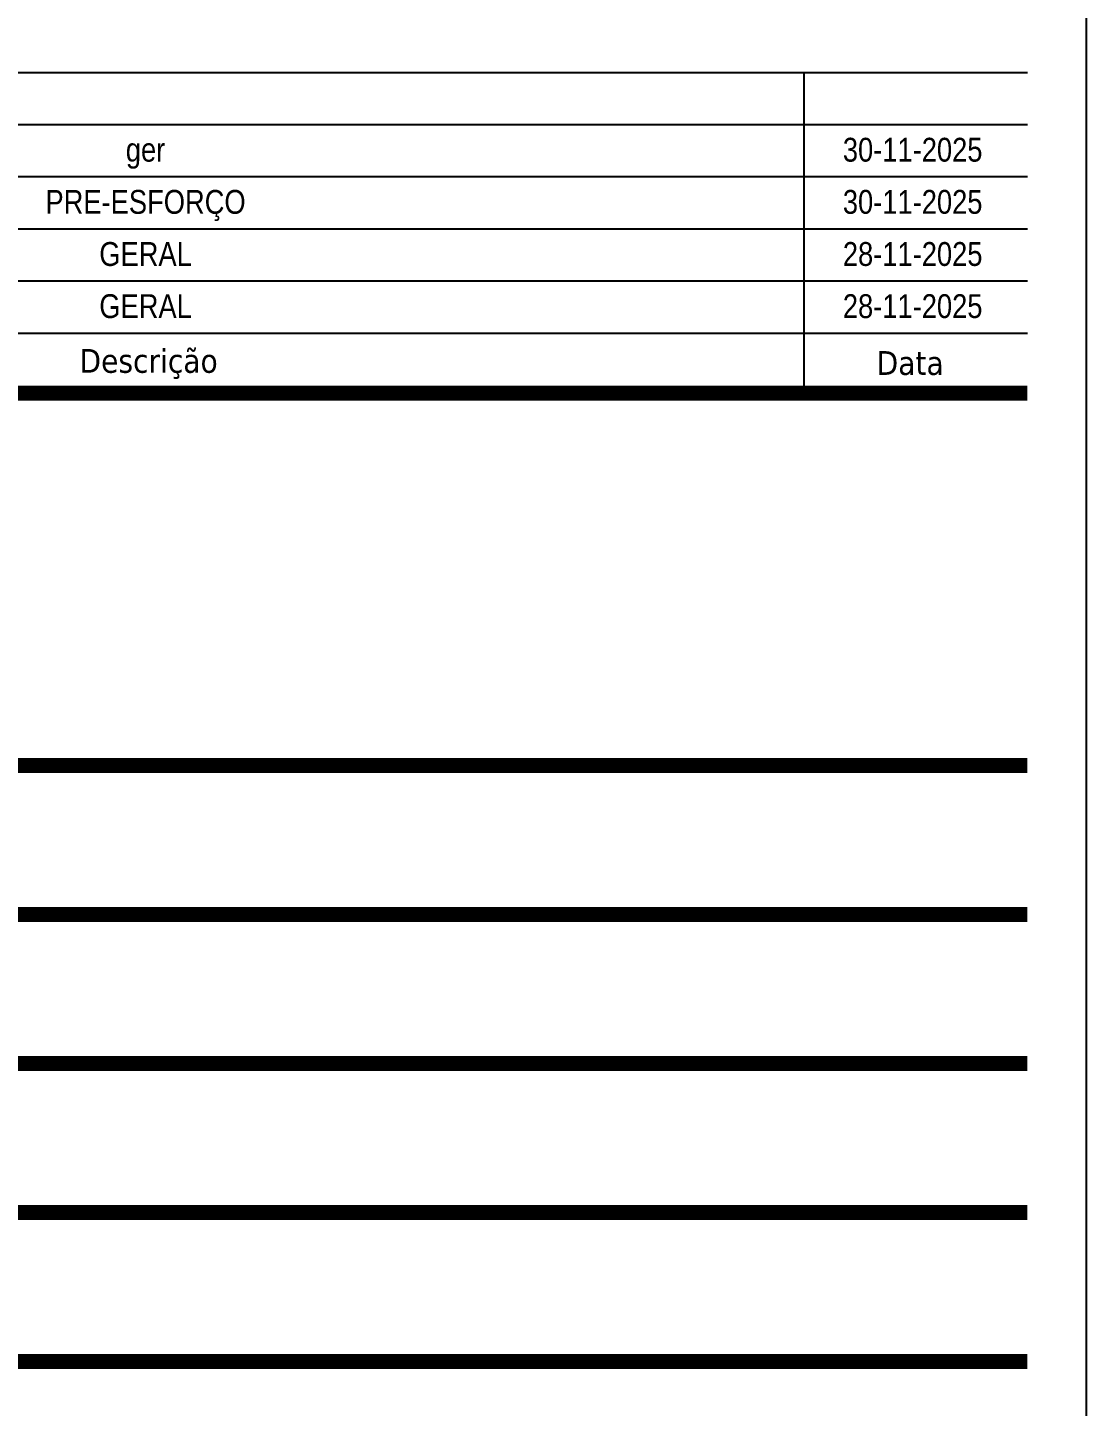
# Paper-space layout 'Layout1' of a CAD drawing. Header units: metres. Extents: x 13.8 to 97.9, y -1.5 to 59.9.
# Drawn here: x 90.28 to 97.39, y 7.71 to 16.96 of the extents above; entities that cross this region are included whole.
import ezdxf
from ezdxf.enums import TextEntityAlignment as Align

# ---------------------------------------------------------------- set-up
doc = ezdxf.new("R2010")
doc.units = ezdxf.units.M
doc.layers.add('A0', color=7, linetype='Continuous')
doc.layers.add('LEGENDA JSJ', color=7, linetype='Continuous')
doc.styles.add('ARIAL NARROW', font='ARIALN.TTF')
doc.styles.add('TAHOMA', font='tahoma.ttf')

# ---------------------------------------------------------------- blocks, each defined once
blk = doc.blocks.new('*U2')
at = {"color": 5}
blk.add_lwpolyline([(-81.6, 0.5), (-0.5, 0.5), (-0.5, 58.9), (-81.6, 58.9)], close=True, dxfattribs=at)
blk = doc.blocks.new('LEGENDA_JSJ_V1')
at = {"layer": 'LEGENDA JSJ', "color": 6}
for p, q in [((-0.8961, 18.2085), (-12.1961, 18.2085)), ((-2.3961, 18.2085), (-2.3961, 16.058)), ((-0.8961, 17.8585), (-12.1961, 17.8585)), ((-0.8961, 17.5085), (-12.1961, 17.5085)), ((-0.8961, 17.1585), (-12.1961, 17.1585)), ((-0.8961, 16.8085), (-12.1961, 16.8085)), ((-0.8961, 16.4585), (-12.1961, 16.4585))]:
    blk.add_line(p, q, dxfattribs=at)
at = {"layer": 'LEGENDA JSJ', "color": 250, "const_width": 0.1}
for points in [[(-0.8961, 16.058), (-12.1961, 16.058)], [(-0.8961, 13.558), (-12.1961, 13.558)], [(-0.8961, 12.558), (-12.1961, 12.558)], [(-0.8961, 11.558), (-12.1961, 11.558)], [(-0.8961, 10.558), (-12.1961, 10.558)], [(-0.8961, 9.558), (-12.1961, 9.558)]]:
    blk.add_lwpolyline(points, dxfattribs=at)
at = {"layer": 'LEGENDA JSJ', "color": 250, "style": 'TAHOMA'}
for s, p in [('Descrição', (-6.7961, 16.2583)), ('Data', (-1.6833, 16.2583))]:
    blk.add_text(s, height=0.16, dxfattribs=at).set_placement(p, align=Align.MIDDLE)
at = {"layer": 'LEGENDA JSJ', "style": 'ARIAL NARROW'}
for tag, p in [('REV_E', (-11.7165, 17.9616)), ('DESC_E', (-6.8165, 17.9616)), ('DATA_E', (-1.6665, 17.9616)), ('REV_D', (-11.7165, 17.6116)), ('DESC_D', (-6.8165, 17.6116)), ('DATA_D', (-1.6665, 17.6116)), ('REV_C', (-11.7165, 17.2616)), ('DESC_C', (-6.8165, 17.2616)), ('DATA_C', (-1.6665, 17.2616)), ('REV_B', (-11.7165, 16.9116)), ('DESC_B', (-6.8165, 16.9116)), ('DATA_B', (-1.6665, 16.9116)), ('REV_A', (-11.7165, 16.5616)), ('DESC_A', (-6.8165, 16.5616)), ('DATA_A', (-1.6665, 16.5616))]:
    blk.add_attdef(tag, text='', height=0.16, dxfattribs=at).set_placement(p, align=Align.CENTER)
for tag, p in [('CLIENTE', (-12.1935, 12.9133)), ('OBRA', (-12.1611, 11.8887)), ('LOCALIZACAO', (-12.1611, 10.8887)), ('ESPECIALIDADE', (-12.1611, 9.8887)), ('FASE', (-12.1935, 8.9133)), ('TIPO', (-12.1935, 7.7934)), ('ELEMENTO_TITULO', (-12.1935, 7.0617)), ('DATA', (-12.1935, 5.9133)), ('ESCALAS', (-12.1935, 4.9133)), ('PROJETOU', (-12.1935, 3.9133))]:
    blk.add_attdef(tag, p, '', height=0.27, dxfattribs=at)
at = {"layer": 'LEGENDA JSJ', "style": 'ARIAL NARROW', "flags": 1}
for tag, p in [('TITULO', (-3.9438, 7.7518)), ('ELEMENTO', (-5.1596, 7.4895))]:
    blk.add_attdef(tag, p, '', height=0.2, dxfattribs=at)
at = {"layer": 'LEGENDA JSJ', "style": 'ARIAL NARROW'}
for tag, p in [('DES_NUM', (-1.4764, 2.8583)), ('R', (-0.9501, 2.8583))]:
    blk.add_attdef(tag, text='', height=0.45, dxfattribs=at).set_placement(p, align=Align.RIGHT)

psp = doc.layouts.get("Layout1")

# ---------------------------------------------------------------- block references
at = {"layer": 'A0'}
psp.add_blockref('*U2', (97.8903, -1.5469), dxfattribs=at)
at = {"layer": 'LEGENDA JSJ'}
ref = psp.add_blockref('LEGENDA_JSJ_V1', (97.8903, -1.5469), dxfattribs=at)
ref.add_attrib('DATA_D', '30-11-2025', dxfattribs={"height": 0.16, "style": 'ARIAL NARROW'}).set_placement((96.2238, 16.0647), align=Align.CENTER)
ref.add_attrib('DESC_D', 'ger', dxfattribs={"height": 0.16, "style": 'ARIAL NARROW'}).set_placement((91.0738, 16.0647), align=Align.CENTER)
ref.add_attrib('DATA_C', '30-11-2025', dxfattribs={"height": 0.16, "style": 'ARIAL NARROW'}).set_placement((96.2238, 15.7147), align=Align.CENTER)
ref.add_attrib('DESC_C', 'PRE-ESFORÇO', dxfattribs={"height": 0.16, "style": 'ARIAL NARROW'}).set_placement((91.0738, 15.7147), align=Align.CENTER)
ref.add_attrib('DATA_B', '28-11-2025', dxfattribs={"height": 0.16, "style": 'ARIAL NARROW'}).set_placement((96.2238, 15.3647), align=Align.CENTER)
ref.add_attrib('DESC_B', 'GERAL', dxfattribs={"height": 0.16, "style": 'ARIAL NARROW'}).set_placement((91.0738, 15.3647), align=Align.CENTER)
ref.add_attrib('DATA_A', '28-11-2025', dxfattribs={"height": 0.16, "style": 'ARIAL NARROW'}).set_placement((96.2238, 15.0147), align=Align.CENTER)
ref.add_attrib('DESC_A', 'GERAL', dxfattribs={"height": 0.16, "style": 'ARIAL NARROW'}).set_placement((91.0738, 15.0147), align=Align.CENTER)

doc.saveas('drawing.dxf')
